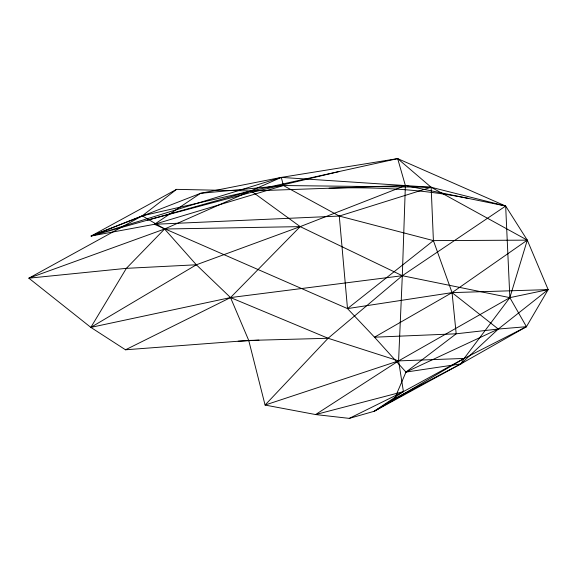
<?xml version="1.0" encoding="UTF-8"?>
<svg xmlns="http://www.w3.org/2000/svg" width="577" height="577" viewBox="0 0 577 577"><rect width="100%" height="100%" fill="white"/><g stroke="black" fill="none" stroke-linecap="round" stroke-linejoin="round"><path stroke-width="0.87" d="M374.17 411.286L394.567 398.714L460.85 363.914L464.132 358.44L398.584 360.892L328.104 338.266L248.737 340.437L125.512 349.792L90.841 327.39L28.85 278.179L142.238 215.82L251.146 190.958L397.668 158.617L431.156 187.265L527.284 240.147L509.859 297.645L464.132 358.44L374.17 411.286L403.424 391.61L398.584 360.892L402.313 275.712L405.379 185.549L397.668 158.617L281.295 177.399L200.529 193.324L91.144 236.022L154.463 224.294L283.408 185.534L431.156 187.265L505.661 206.039L527.284 240.147L548.15 289.611L526.44 326.705L460.85 363.914L374.17 411.286L349.287 418.383L315.59 414.553L265.074 405.054L248.737 340.437L230.526 297.573L196.346 264.785L164.575 229.019L142.238 215.82L91.144 236.022L176.562 189.357L251.146 190.958L405.379 185.549L505.661 206.039L509.859 297.645L526.44 326.705L464.132 358.44L403.424 391.61L349.287 418.383M394.567 398.714L405.977 372.071L456.191 333.802L498.297 329.041L526.44 326.705M548.15 289.611L509.859 297.645L402.313 275.712L230.526 297.573L90.841 327.39L126.37 268.341L164.575 229.019L281.295 177.399L431.156 187.265L433.406 240.616L452.058 292.626L456.191 333.802L374.516 337.192L347.505 308.601L154.463 224.294L200.529 193.324L283.408 185.534L339.283 216.058L433.406 240.616L527.284 240.147L452.058 292.626L374.516 337.192L405.977 372.071L460.85 363.914L498.297 329.041L548.15 289.611L452.058 292.626L347.505 308.601L339.283 216.058L431.156 187.265M397.668 158.617L505.661 206.039L402.313 275.712L328.104 338.266L265.074 405.054L398.584 360.892L509.859 297.645M125.512 349.792L230.526 297.573L300.199 226.624L405.379 185.549M347.505 308.601L433.406 240.616M142.238 215.82L176.562 189.357M398.584 360.892L315.59 414.553L403.424 391.61M90.841 327.39L196.346 264.785L300.199 226.624L402.313 275.712M386.294 404.167L417.553 386.648M405.977 372.071L498.297 329.041L452.058 292.626M147.647 220.111L249.985 192.747L338.786 171.614M238.157 341.245L258.936 340.163M196.346 264.785L126.37 268.341L28.85 278.179L164.575 229.019L300.199 226.624L251.146 190.958L91.144 236.022L281.295 177.399L283.408 185.534M154.463 224.294L339.283 216.058M329.099 188.225C375.548 186.732 422.321 189.126 467.954 198.337M230.526 297.573L328.104 338.266"/></g></svg>
